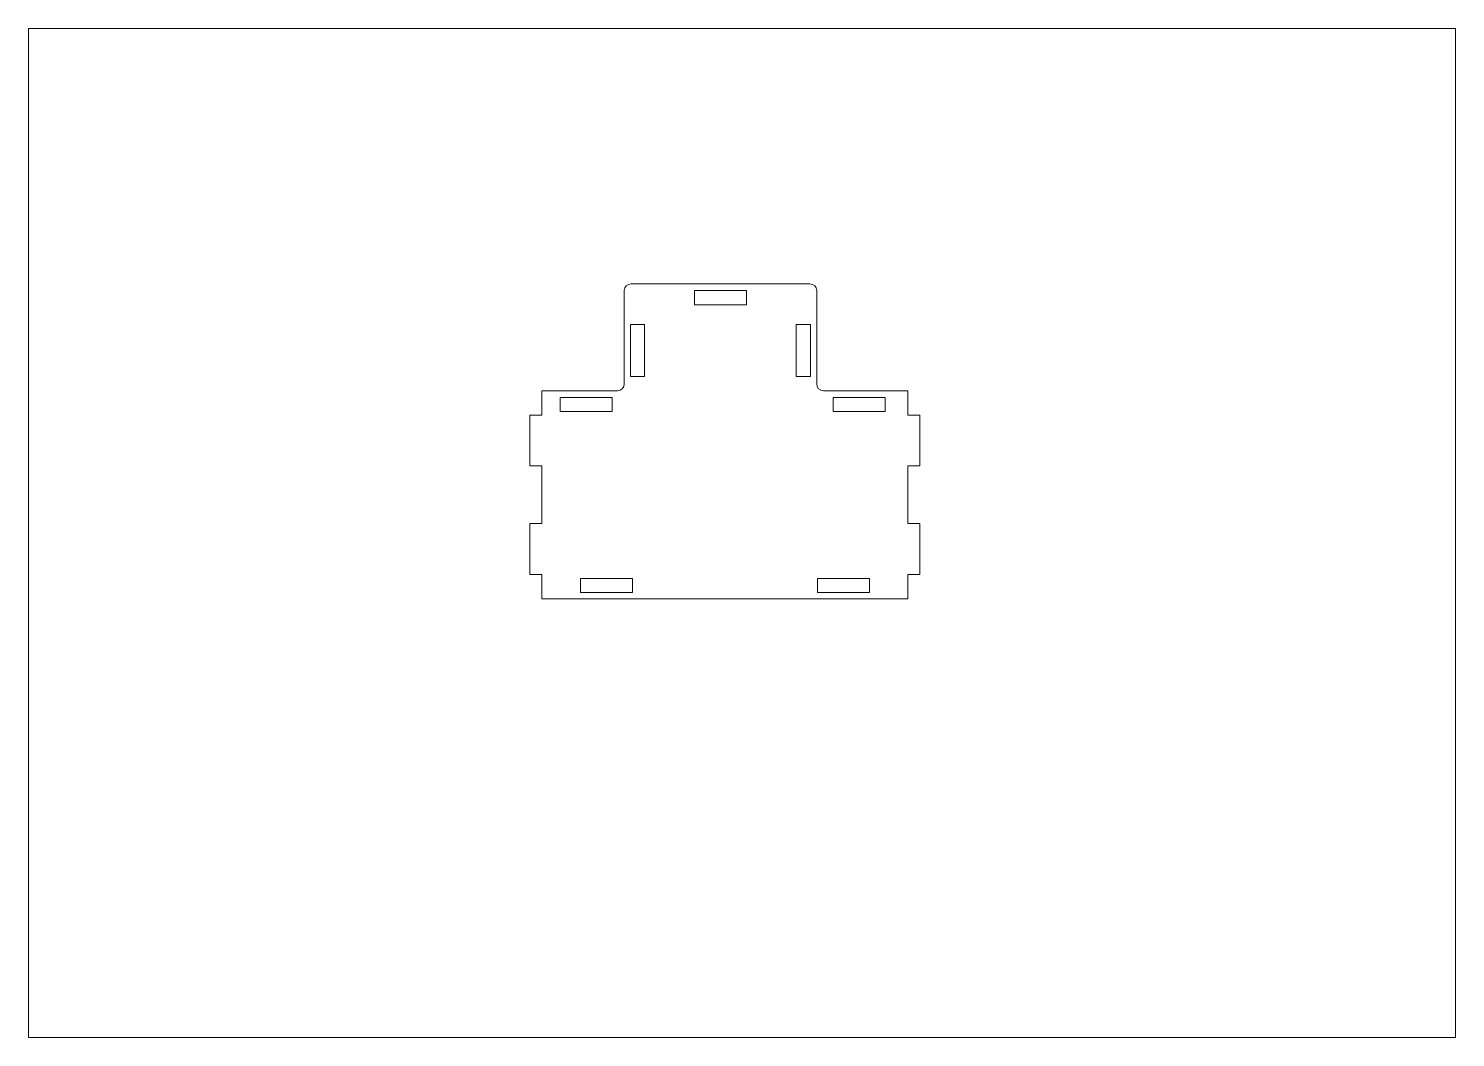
# Paper-space layout 'Sheet1' of a CAD drawing. Header units: inches, sheet in millimetres. Extents: x 0 to 420, y 0 to 297.
# The model-space entities are those that its viewports show. They can reach past a viewport. Long polylines and large blocks are cut down to what shows.
import ezdxf

# ---------------------------------------------------------------- set-up
doc = ezdxf.new("R2010")
doc.units = ezdxf.units.IN
doc.header["$LTSCALE"] = 12.7
doc.header["$MEASUREMENT"] = 0
doc.layers.add('Visible', color=7, linetype='Continuous', lineweight=40)

msp = doc.modelspace()

# ---------------------------------------------------------------- linework, layer by layer
at = {"layer": 'Visible', "lineweight": 20}
for p, q in [((175.83, 192.38), (175.83, 219.85)), ((177.83, 221.85), (230.48, 221.85)), ((196.48, 219.85), (196.48, 215.7)), ((211.78, 219.85), (196.48, 219.85)), ((211.78, 219.85), (211.78, 215.7)), ((232.48, 219.85), (232.48, 192.38)), ((211.78, 215.7), (196.48, 215.7)), ((177.68, 209.83), (177.68, 194.53)), ((181.83, 209.83), (177.68, 209.83)), ((181.83, 209.83), (181.83, 194.53)), ((226.48, 209.83), (226.48, 194.53)), ((226.48, 209.83), (230.63, 209.83)), ((230.63, 209.83), (230.63, 194.53)), ((181.83, 194.53), (177.68, 194.53)), ((226.48, 194.53), (230.63, 194.53)), ((151.59, 183.23), (151.59, 190.38)), ((151.59, 190.38), (173.83, 190.38)), ((234.48, 190.38), (259.34, 190.38)), ((259.34, 190.38), (259.34, 183.23)), ((172.24, 188.38), (156.94, 188.38)), ((156.94, 188.38), (156.94, 184.23)), ((172.24, 188.38), (172.24, 184.23)), ((252.64, 188.38), (237.34, 188.38)), ((237.34, 188.38), (237.34, 184.23)), ((252.64, 188.38), (252.64, 184.23)), ((148.09, 183.23), (148.09, 168.23)), ((151.59, 183.23), (148.09, 183.23)), ((172.24, 184.23), (156.94, 184.23)), ((252.64, 184.23), (237.34, 184.23)), ((259.34, 183.23), (262.84, 183.23)), ((262.84, 183.23), (262.84, 168.23)), ((148.09, 168.23), (151.59, 168.23)), ((151.59, 151.27), (151.59, 168.23)), ((259.34, 168.23), (259.34, 151.27)), ((262.84, 168.23), (259.34, 168.23)), ((148.09, 151.27), (148.09, 136.27)), ((151.59, 151.27), (148.09, 151.27)), ((259.34, 151.27), (262.84, 151.27)), ((262.84, 151.27), (262.84, 136.27)), ((148.09, 136.27), (151.59, 136.27)), ((151.59, 129.12), (151.59, 136.27)), ((162.94, 135.12), (178.24, 135.12)), ((162.94, 135.12), (162.94, 130.97)), ((178.24, 135.12), (178.24, 130.97)), ((247.99, 135.12), (232.69, 135.12)), ((232.69, 135.12), (232.69, 130.97)), ((247.99, 135.12), (247.99, 130.97)), ((259.34, 136.27), (259.34, 129.12)), ((262.84, 136.27), (259.34, 136.27)), ((162.94, 130.97), (178.24, 130.97)), ((247.99, 130.97), (232.69, 130.97)), ((259.34, 129.12), (151.59, 129.12))]:
    msp.add_line(p, q, dxfattribs=at)
for centre, start, end in [((177.83, 219.85), 90, 180), ((230.48, 219.85), 360, 90)]:
    msp.add_arc(centre, 2, start, end, dxfattribs=at)
at = {"layer": 'Visible', "lineweight": 20, "extrusion": (6.12323e-17, 1.22465e-16, -1)}
for centre, start, end in [((-173.83, 192.38), 180, 270), ((-234.48, 192.38), 270, 0)]:
    msp.add_arc(centre, 2, start, end, dxfattribs=at)

psp = doc.layouts.new('Sheet1')

# ---------------------------------------------------------------- viewports
at = {"layer": '0', "view_target_point": (210.5, 148.5)}
psp.add_viewport(center=(210, 148.5), size=(420, 297), view_center_point=(0, 0), view_height=297, dxfattribs=at)

doc.saveas('drawing.dxf')
